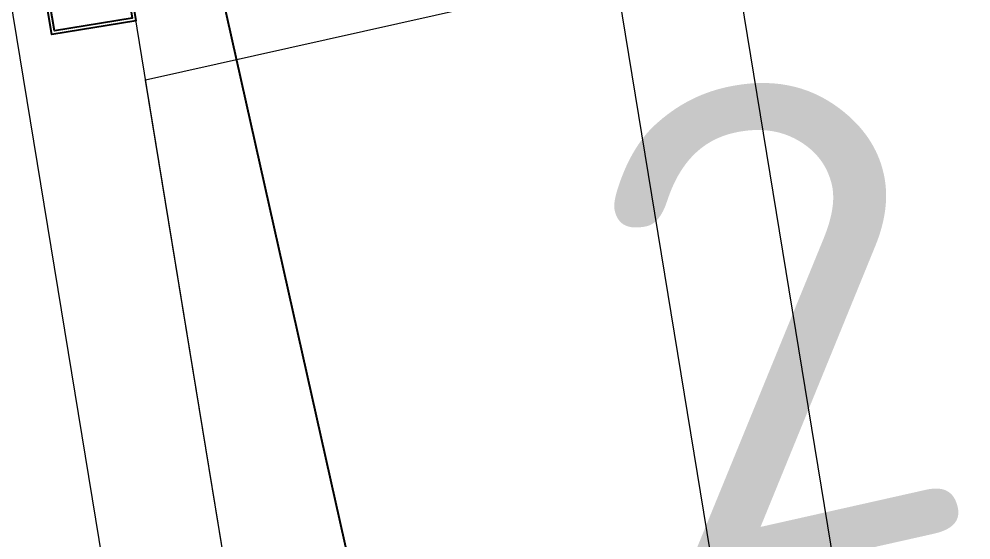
# Model space of a CAD drawing. Header units: metres. Extents: x 2 to 659295185, y -28 to 1124222152.
# Drawn here: x 655631.249 to 655632.437, y 1126425.506 to 1126426.155 of the extents above; entities that cross this region are included whole.
import ezdxf

# ---------------------------------------------------------------- set-up
doc = ezdxf.new("R2010")
doc.units = ezdxf.units.M
doc.header["$MEASUREMENT"] = 0
for name, pattern in [('CCSM_C1_CUERPO EL$0$CONTINUA', [0]), ('CCSM_C1_CUERPO EL$0$DASHED', [0.75, 0.5, -0.25]), ('DASHDOT', [1, 0.5, -0.25, 0, -0.25])]:
    doc.linetypes.add(name, pattern=pattern)
doc.layers.get('0').update_dxf_attribs({"linetype": 'CONTINUOUS'})
for name, color, linetype in [('CCSM_C1_CUERPO EL$0$A-AREAS COMERCIALES', 151, 'CONTINUOUS'), ('CCSM_C1_CUERPO EL$0$A-PARED', 2, 'CCSM_C1_CUERPO EL$0$CONTINUA'), ('CCSM_C1_CUERPO EL$0$A-PROYECCIONES', 5, 'CCSM_C1_CUERPO EL$0$DASHED'), ('MESAS DE FERIA', 7, 'CONTINUOUS')]:
    doc.layers.add(name, color=color, linetype=linetype)
doc.layers.add('LOCALES ASIGNADOS', color=41, linetype='DASHDOT', lineweight=0)
doc.styles.add('CCSM_XREF ESTRUCTURA15$0$ROMANS', font='romans.shx')
doc.dimstyles.new('CCSM_XREF ESTRUCTURA15$0$PMA 1000', dxfattribs={"dimscale": 0, "dimtxt": 0.6, "dimasz": 0.04, "dimexe": 0.3, "dimexo": 0.05, "dimgap": 0.1, "dimtad": 1, "dimzin": 4, "dimdsep": 46, "dimtxsty": 'CCSM_XREF ESTRUCTURA15$0$ROMANS', "dimcen": 0.1, "dimdle": 0.05, "dimclrd": 8, "dimclre": 8, "dimclrt": 5, "dimadec": 3, "dimazin": 0, "dimtfac": 1, "dimtix": 1, "dimtmove": 2, "dimatfit": 3, "dimfxl": 0.125, "dimtolj": 1, "dimtzin": 0, "dimarcsym": 0})

# ---------------------------------------------------------------- blocks, each defined once
blk = doc.blocks.new('*D2157')
at = {"color": 8, "lineweight": -2, "transparency": 16777216}
for p, q in [((655633.5904, 1126427.0533), (655633.9493, 1126425.4531)), ((655631.417, 1126426.5658), (655631.7759, 1126424.9656)), ((655633.8447, 1126425.7371), (655631.7493, 1126425.2671))]:
    blk.add_line(p, q, dxfattribs=at)
at = {"color": 8, "lineweight": 0, "transparency": 16777216}
for points in [[(655633.8432, 1126425.7436), (655633.8461, 1126425.7306), (655633.8837, 1126425.7459)], [(655631.7479, 1126425.2736), (655631.7508, 1126425.2606), (655631.7103, 1126425.2583)]]:
    blk.add_solid(points, dxfattribs=at)
at = {"color": 5, "transparency": 16777216, "insert": (655632.7094, 1126425.8924), "char_height": 0.6, "attachment_point": 5, "rotation": 12.6428, "style": 'CCSM_XREF ESTRUCTURA15$0$ROMANS'}
blk.add_mtext('\\A1;2.23', dxfattribs=at)
blk = doc.blocks.new('*D2167')
at = {"color": 8, "lineweight": -2, "transparency": 16777216}
for p, q in [((655633.5904, 1126427.0533), (655633.9493, 1126425.4531)), ((655631.417, 1126426.5658), (655631.7759, 1126424.9656)), ((655633.8447, 1126425.7371), (655631.7493, 1126425.2671))]:
    blk.add_line(p, q, dxfattribs=at)
at = {"color": 8, "lineweight": 0, "transparency": 16777216}
for points in [[(655633.8432, 1126425.7436), (655633.8461, 1126425.7306), (655633.8837, 1126425.7459)], [(655631.7479, 1126425.2736), (655631.7508, 1126425.2606), (655631.7103, 1126425.2583)]]:
    blk.add_solid(points, dxfattribs=at)
at = {"color": 5, "transparency": 16777216, "insert": (655632.7094, 1126425.8924), "char_height": 0.6, "attachment_point": 5, "rotation": 12.6428, "style": 'CCSM_XREF ESTRUCTURA15$0$ROMANS'}
blk.add_mtext('\\A1;2.23', dxfattribs=at)

msp = doc.modelspace()

# ---------------------------------------------------------------- hatches: boundary and pattern name
at = {"layer": 'LOCALES ASIGNADOS'}
h = msp.add_hatch(color=256, dxfattribs=at)
edge = h.paths.add_edge_path()
edge.add_arc((219491.1056, 1054914.3756), 441878.9229, 9.308049718, 9.309563548, ccw=False)
edge.add_line((655551.8097, 1126384.9626), (655564.5398, 1126387.0492))
edge.add_line((655564.5398, 1126387.0492), (655562.5867, 1126398.9652))
edge.add_line((655562.5867, 1126398.9652), (655552.3922, 1126397.2942))
edge.add_line((655552.3922, 1126397.2942), (655552.4569, 1126396.8995))
edge.add_line((655552.4569, 1126396.8995), (655549.9212, 1126396.4839))

# ---------------------------------------------------------------- linework, layer by layer
msp.add_lwpolyline([(655631.2805, 1126426.1956), (655631.3854, 1126426.2127), (655631.3952, 1126426.153), (655631.2902, 1126426.136), (655631.2805, 1126426.1956)])
msp.add_lwpolyline([(655631.2805, 1126426.1956), (655631.3854, 1126426.2127), (655631.3952, 1126426.153), (655631.2902, 1126426.136), (655631.2805, 1126426.1956)])
msp.add_lwpolyline([(655631.285, 1126426.1923), (655631.3821, 1126426.2081), (655631.3906, 1126426.1563), (655631.2935, 1126426.1406)], close=True)
msp.add_lwpolyline([(655631.285, 1126426.1923), (655631.3821, 1126426.2081), (655631.3906, 1126426.1563), (655631.2935, 1126426.1406)], close=True)
at = {"layer": 'CCSM_C1_CUERPO EL$0$A-AREAS COMERCIALES', "lineweight": 5}
msp.add_lwpolyline([(655631.6499, 1126424.5986), (655631.4088, 1126426.07), (655631.3663, 1126426.3288), (655636.7266, 1126427.5295), (655630.344, 1126466.4655), (655625.5798, 1126465.9653), (655624.6464, 1126465.8634), (655624.6464, 1126465.8634), (655624.6189, 1126466.0315), (655622.0671, 1126481.5995), (655619.2909, 1126481.1444), (655619.3314, 1126480.8977), (655619.3435, 1126480.8237), (655610.2153, 1126479.3275), (655609.2594, 1126485.1588), (655611.6493, 1126485.5505), (655610.5833, 1126492.0533), (655598.7999, 1126490.1217), (655601.1572, 1126475.7399), (655538.5815, 1126465.4833)], dxfattribs=at)
at = {"layer": 'CCSM_C1_CUERPO EL$0$A-PARED', "lineweight": 5, "elevation": -0.0005}
msp.add_lwpolyline([(655631.9938, 1126426.2102), (655631.4073, 1126426.0792)], dxfattribs=at)
at = {"layer": 'CCSM_C1_CUERPO EL$0$A-PARED', "lineweight": 5}
for points in [[(655632.242, 1126424.6956), (655631.9938, 1126426.2102)], [(655631.2377, 1126426.186), (655631.5423, 1126424.3277)], [(655632.4142, 1126424.5719), (655632.1501, 1126426.1834)], [(655631.6499, 1126424.5986), (655631.4073, 1126426.0792)]]:
    msp.add_lwpolyline(points, dxfattribs=at)
at = {"layer": 'CCSM_C1_CUERPO EL$0$A-PROYECCIONES', "lineweight": 5}
msp.add_lwpolyline([(655421.1065, 1126403.1157, 0.00621), (655452.1715, 1126404.6309, 0.009224), (655503.3398, 1126408.847, 0.005832), (655535.1153, 1126412.626), (655535.6132, 1126409.5887, 0.019472), (655631.4645, 1126426.348, 0.070715)], format="xyb", dxfattribs=at)
at = {"layer": 'MESAS DE FERIA'}
msp.add_arc((655435.616, 1127281.3346), 876.538, 277.3238872, 283.2378814, dxfattribs=at)

# ---------------------------------------------------------------- dimensions: what is measured, and where the dimension line sits
at = {"color": 30}
for picture in ['*D2157', '*D2167']:
    dim = msp.add_aligned_dim(p1=(655633.5795, 1126427.1021, -0.0005), p2=(655631.4061, 1126426.6146, -0.0005), distance=1.3899, dimstyle='CCSM_XREF ESTRUCTURA15$0$PMA 1000', override={"dimscale": 1}, dxfattribs=at)
    dim.commit()
    dim.dimension.update_dxf_attribs({"geometry": picture, "text_midpoint": (655632.7094, 1126425.8924)})

doc.saveas('drawing.dxf')
